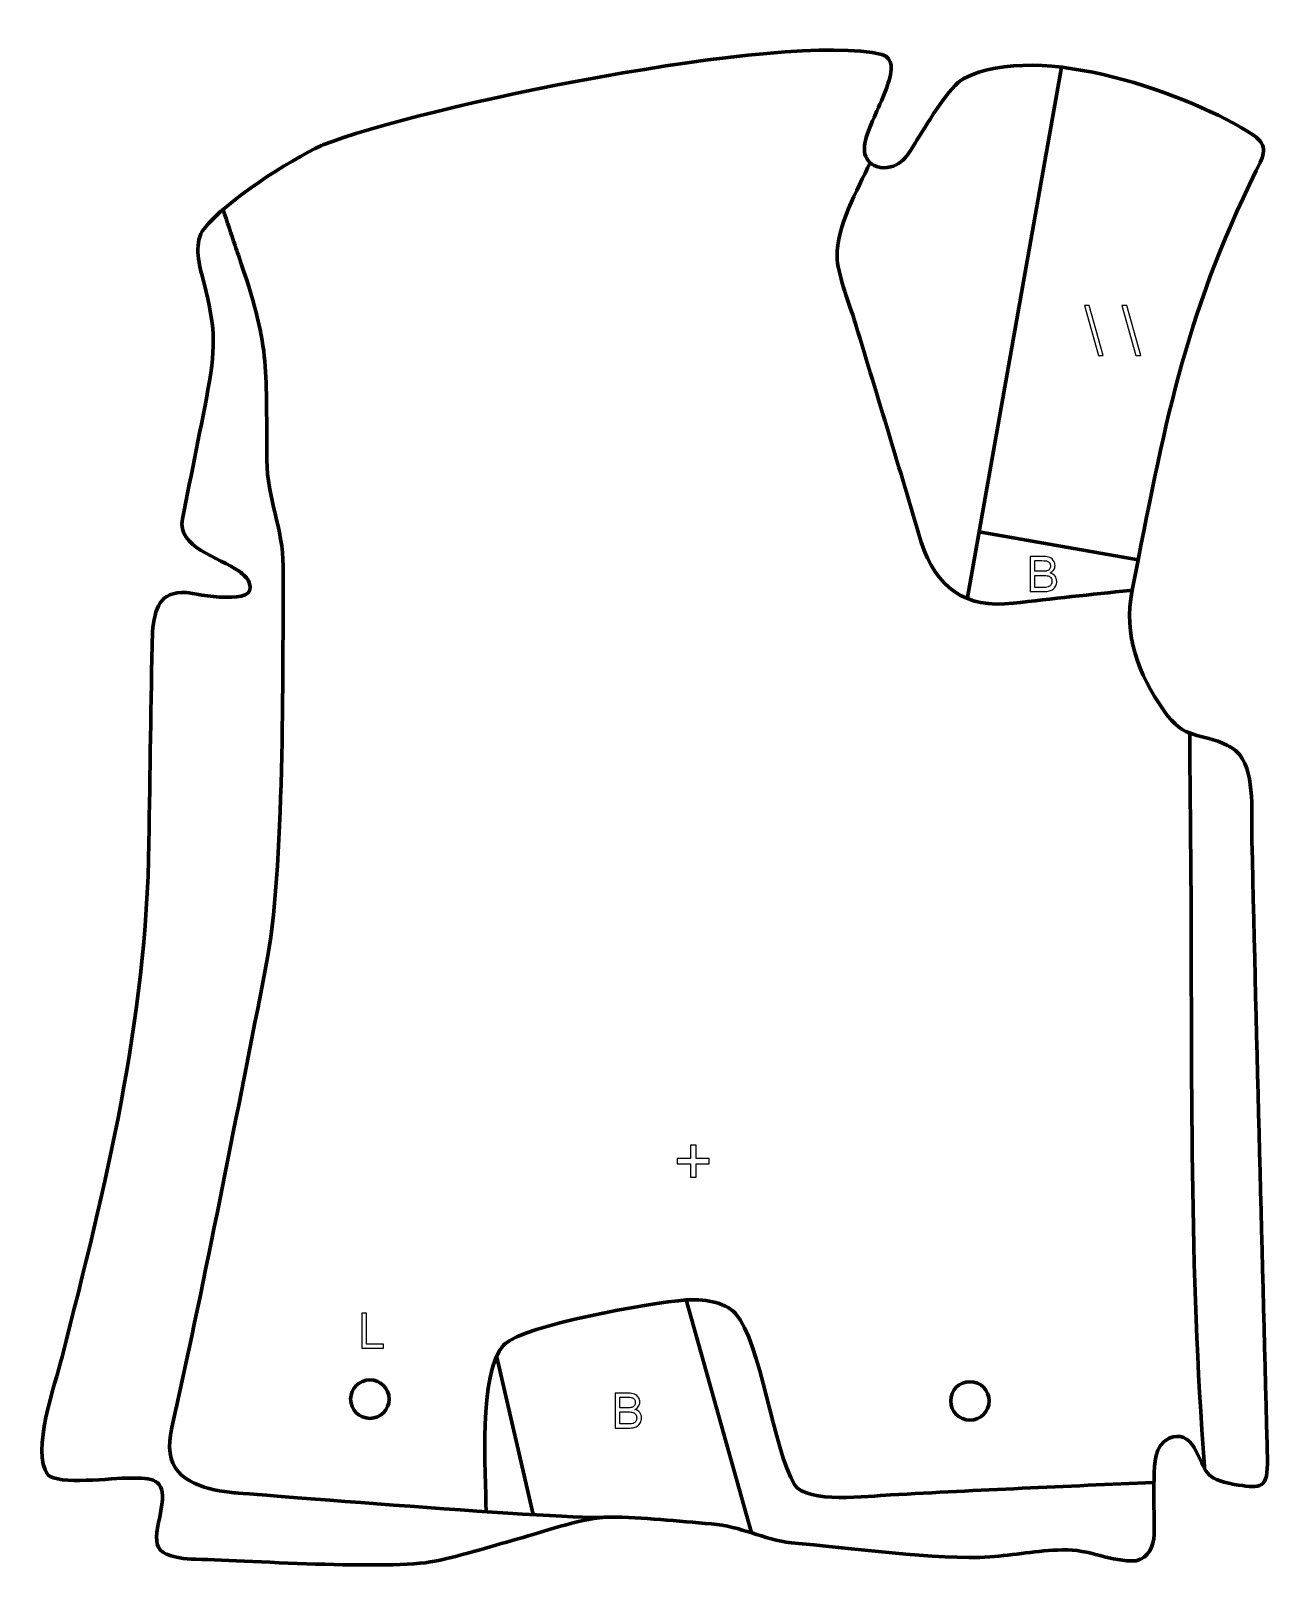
# Model space of a CAD drawing. Header units: millimetres. Extents: x 1414 to 2060, y -29 to 773.
import ezdxf

# ---------------------------------------------------------------- set-up
doc = ezdxf.new("R2010")
doc.units = ezdxf.units.MM
doc.header["$MEASUREMENT"] = 0
doc.layers.add('layer 2', color=7, linetype='Continuous')
doc.layers.add('layer 3', color=7, linetype='Continuous')

msp = doc.modelspace()

# ---------------------------------------------------------------- linework, layer by layer
at = {"layer": 'layer 2', "color": 142, "lineweight": 200}
for centre, major_axis, ratio in [((1591.1079, 59.8203), (10.0317, 0), 0.99999003), ((1903.9039, 58.891), (0, 10.0316), 1)]:
    msp.add_ellipse(centre, major_axis=major_axis, ratio=ratio, dxfattribs=at)
at = {"layer": 'layer 2', "color": 142, "lineweight": 158}
for points in [[(1902.5967, 477.7635), (1902.5967, 477.7635), (1951.5822, 754.3691), (1951.5822, 754.3691)], [(1991.5769, 497.417), (1991.5769, 497.417), (1908.6771, 512.0981), (1908.6771, 512.0981)], [(1756.0055, 111.5338), (1756.0055, 111.5338), (1790.1269, -9.9432), (1790.1269, -9.9432)], [(1657.24, 81.6983), (1657.24, 81.6983), (1676.2778, -0.4237), (1676.2778, -0.4237)]]:
    msp.add_open_spline(points, degree=3, dxfattribs=at)
for points, knots in [([(1851.8485, 704.5707), (1845.3687, 690.3117), (1834.1974, 671.3333), (1834.6214, 655.587), (1834.6214, 655.587), (1834.8513, 647.0502), (1840.5918, 632.1626), (1843.3366, 623.4916), (1843.3366, 623.4916), (1843.7191, 622.2833), (1844.0937, 621.0746), (1844.4655, 619.863), (1844.4655, 619.863), (1855.9513, 582.1824), (1867.3475, 544.476), (1878.5212, 506.7016), (1878.5212, 506.7016), (1886.5495, 482.9671), (1901.1353, 471.9746), (1926.5379, 474.883), (1926.5379, 474.883), (1946.8891, 477.213), (1967.0935, 479.4494), (1987.4788, 481.4979), (1987.4788, 481.4979), (1987.4788, 481.4979), (1988.4311, 481.5936), (1988.4311, 481.5936)], [0, 0, 0, 0, 0.125, 0.125, 0.125, 0.125, 0.25, 0.25, 0.25, 0.25, 0.375, 0.375, 0.375, 0.375, 0.5, 0.5, 0.5, 0.5, 0.625, 0.625, 0.625, 0.625, 0.75, 0.75, 0.75, 0.75, 1, 1, 1, 1]), ([(1714.4627, -1.7074), (1699.7372, -3.6023), (1521.106, 10.9603), (1520.412, 11.0202), (1520.412, 11.0202), (1507.4697, 12.1371), (1488.926, 16.1776), (1486.9278, 31.6493), (1486.9278, 31.6493), (1485.8993, 39.6129), (1488.6914, 48.8793), (1490.4972, 56.6421), (1490.4972, 56.6421), (1507.4731, 134.2648), (1521.4332, 206.8856), (1536.9233, 285.3366), (1536.9233, 285.3366), (1546.7626, 335.1684), (1545.6767, 439.4471), (1545.8702, 494.1499), (1545.8702, 494.1499), (1545.9313, 513.8893), (1537.5107, 529.4281), (1537.3683, 549.4773), (1537.3683, 549.4773), (1537.0107, 599.7776), (1539.1653, 608.2385), (1522.5607, 656.314), (1522.5607, 656.314), (1521.9889, 657.9843), (1521.4206, 659.6556), (1520.8612, 661.3302), (1520.8612, 661.3302), (1518.7713, 667.6098), (1516.6732, 673.8876), (1514.5601, 680.1595)], [0, 0, 0, 0, 0.1, 0.1, 0.1, 0.1, 0.2, 0.2, 0.2, 0.2, 0.3, 0.3, 0.3, 0.3, 0.4, 0.4, 0.4, 0.4, 0.5, 0.5, 0.5, 0.5, 0.6, 0.6, 0.6, 0.6, 0.7, 0.7, 0.7, 0.7, 0.8, 0.8, 0.8, 0.8, 1, 1, 1, 1]), ([(2018.4362, 407.9197), (2018.6124, 389.1376), (2018.7885, 370.3554), (2018.9646, 351.5733), (2018.9646, 351.5733), (2019.9267, 249.0015), (2017.9611, 146.2571), (2024.835, 43.8537), (2024.835, 43.8537), (2025.2643, 37.4615), (2025.6911, 31.0694), (2026.1093, 24.6766), (2026.1093, 24.6766), (2026.1093, 24.6766), (2026.1727, 23.7179), (2026.1727, 23.7179)], [0, 0, 0, 0, 0.2, 0.2, 0.2, 0.2, 0.4, 0.4, 0.4, 0.4, 0.6, 0.6, 0.6, 0.6, 1, 1, 1, 1]), ([(1999.7885, 16.4183), (1954.0315, 14.3194), (1908.2679, 12.4136), (1862.5333, 9.8492), (1862.5333, 9.8492), (1851.021, 9.2009), (1819.2554, 5.3034), (1812.5711, 15.007), (1812.5711, 15.007), (1801.0342, 34.2149), (1795.2331, 89.0925), (1781.7157, 104.5367), (1781.7157, 104.5367), (1775.9646, 110.7062), (1764.0713, 112.2118), (1756.0055, 111.5338), (1756.0055, 111.5338), (1735.9296, 109.8459), (1672.335, 98.5155), (1661.3166, 88.4788), (1661.3166, 88.4788), (1661.3166, 88.4788), (1660.7732, 87.8933), (1660.7732, 87.8933), (1660.7732, 87.8933), (1647.5207, 73.6132), (1651.5129, 21.4503), (1651.6829, 1.1398)], [0, 0, 0, 0, 0.125, 0.125, 0.125, 0.125, 0.25, 0.25, 0.25, 0.25, 0.375, 0.375, 0.375, 0.375, 0.5, 0.5, 0.5, 0.5, 0.625, 0.625, 0.625, 0.625, 0.75, 0.75, 0.75, 0.75, 1, 1, 1, 1])]:
    msp.add_open_spline(points, degree=3, knots=knots, dxfattribs=at)
at = {"layer": 'layer 2', "color": 142}
for points, knots in [([(1970.8713, 604.0259), (1970.8713, 604.0259), (1963.5688, 630.1314), (1963.5688, 630.1314), (1963.5688, 630.1314), (1963.5688, 630.1314), (1966.05, 630.1314), (1966.05, 630.1314), (1966.05, 630.1314), (1966.05, 630.1314), (1973.3525, 604.0259), (1973.3525, 604.0259), (1973.3525, 604.0259), (1973.3525, 604.0259), (1970.8713, 604.0259), (1970.8713, 604.0259)], [0, 0, 0, 0, 0.2, 0.2, 0.2, 0.2, 0.4, 0.4, 0.4, 0.4, 0.6, 0.6, 0.6, 0.6, 1, 1, 1, 1]), ([(1990.4739, 604.0259), (1990.4739, 604.0259), (1983.1714, 630.1314), (1983.1714, 630.1314), (1983.1714, 630.1314), (1983.1714, 630.1314), (1985.6526, 630.1314), (1985.6526, 630.1314), (1985.6526, 630.1314), (1985.6526, 630.1314), (1992.9551, 604.0259), (1992.9551, 604.0259), (1992.9551, 604.0259), (1992.9551, 604.0259), (1990.4739, 604.0259), (1990.4739, 604.0259)], [0, 0, 0, 0, 0.2, 0.2, 0.2, 0.2, 0.4, 0.4, 0.4, 0.4, 0.6, 0.6, 0.6, 0.6, 1, 1, 1, 1]), ([(1935.3861, 480.9569), (1935.3861, 480.9569), (1935.3861, 499.2006), (1935.3861, 499.2006), (1935.3861, 499.2006), (1935.3861, 499.2006), (1942.2318, 499.2006), (1942.2318, 499.2006), (1942.2318, 499.2006), (1943.6247, 499.2006), (1944.7415, 499.018), (1945.5866, 498.6485), (1945.5866, 498.6485), (1946.4275, 498.2791), (1947.0857, 497.71), (1947.5613, 496.9414), (1947.5613, 496.9414), (1948.0412, 496.177), (1948.279, 495.3743), (1948.279, 494.5335), (1948.279, 494.5335), (1948.279, 493.7564), (1948.0667, 493.0217), (1947.6463, 492.3337), (1947.6463, 492.3337), (1947.2258, 491.6458), (1946.5888, 491.0894), (1945.7353, 490.6648), (1945.7353, 490.6648), (1946.8394, 490.342), (1947.6887, 489.79), (1948.279, 489.0086), (1948.279, 489.0086), (1948.8736, 488.2314), (1949.1708, 487.3099), (1949.1708, 486.2482), (1949.1708, 486.2482), (1949.1708, 485.3904), (1948.9882, 484.5963), (1948.6272, 483.8616), (1948.6272, 483.8616), (1948.2663, 483.1269), (1947.8204, 482.5621), (1947.2895, 482.163), (1947.2895, 482.163), (1946.7587, 481.768), (1946.092, 481.4665), (1945.2936, 481.2627), (1945.2936, 481.2627), (1944.491, 481.0588), (1943.51, 480.9569), (1942.3464, 480.9569), (1942.3464, 480.9569), (1942.3464, 480.9569), (1935.3861, 480.9569), (1935.3861, 480.9569)], [0, 0, 0, 0, 0.06666667, 0.06666667, 0.06666667, 0.06666667, 0.13333333, 0.13333333, 0.13333333, 0.13333333, 0.2, 0.2, 0.2, 0.2, 0.26666667, 0.26666667, 0.26666667, 0.26666667, 0.33333333, 0.33333333, 0.33333333, 0.33333333, 0.4, 0.4, 0.4, 0.4, 0.46666667, 0.46666667, 0.46666667, 0.46666667, 0.53333333, 0.53333333, 0.53333333, 0.53333333, 0.6, 0.6, 0.6, 0.6, 0.66666667, 0.66666667, 0.66666667, 0.66666667, 0.73333333, 0.73333333, 0.73333333, 0.73333333, 0.8, 0.8, 0.8, 0.8, 0.86666667, 0.86666667, 0.86666667, 0.86666667, 1, 1, 1, 1]), ([(1937.8067, 491.5311), (1937.8067, 491.5311), (1941.7519, 491.5311), (1941.7519, 491.5311), (1941.7519, 491.5311), (1942.8221, 491.5311), (1943.5907, 491.6033), (1944.0536, 491.7434), (1944.0536, 491.7434), (1944.6694, 491.926), (1945.1322, 492.2318), (1945.4422, 492.6565), (1945.4422, 492.6565), (1945.7523, 493.0811), (1945.9094, 493.612), (1945.9094, 494.2532), (1945.9094, 494.2532), (1945.9094, 494.8605), (1945.765, 495.3956), (1945.472, 495.8542), (1945.472, 495.8542), (1945.1832, 496.3171), (1944.767, 496.6356), (1944.2277, 496.8055), (1944.2277, 496.8055), (1943.6884, 496.9753), (1942.7626, 497.0603), (1941.4546, 497.0603), (1941.4546, 497.0603), (1941.4546, 497.0603), (1937.8067, 497.0603), (1937.8067, 497.0603), (1937.8067, 497.0603), (1937.8067, 497.0603), (1937.8067, 491.5311), (1937.8067, 491.5311)], [0, 0, 0, 0, 0.1, 0.1, 0.1, 0.1, 0.2, 0.2, 0.2, 0.2, 0.3, 0.3, 0.3, 0.3, 0.4, 0.4, 0.4, 0.4, 0.5, 0.5, 0.5, 0.5, 0.6, 0.6, 0.6, 0.6, 0.7, 0.7, 0.7, 0.7, 0.8, 0.8, 0.8, 0.8, 1, 1, 1, 1]), ([(1937.8067, 483.0972), (1937.8067, 483.0972), (1942.3507, 483.0972), (1942.3507, 483.0972), (1942.3507, 483.0972), (1943.1321, 483.0972), (1943.6799, 483.1269), (1943.9984, 483.1864), (1943.9984, 483.1864), (1944.5504, 483.2841), (1945.0176, 483.4497), (1945.3913, 483.6833), (1945.3913, 483.6833), (1945.765, 483.9168), (1946.0708, 484.2566), (1946.3128, 484.7025), (1946.3128, 484.7025), (1946.5549, 485.1484), (1946.6738, 485.6622), (1946.6738, 486.244), (1946.6738, 486.244), (1946.6738, 486.9277), (1946.4997, 487.518), (1946.1472, 488.0234), (1946.1472, 488.0234), (1945.799, 488.5287), (1945.3148, 488.8812), (1944.6948, 489.085), (1944.6948, 489.085), (1944.0791, 489.2889), (1943.1873, 489.3908), (1942.0279, 489.3908), (1942.0279, 489.3908), (1942.0279, 489.3908), (1937.8067, 489.3908), (1937.8067, 489.3908), (1937.8067, 489.3908), (1937.8067, 489.3908), (1937.8067, 483.0972), (1937.8067, 483.0972)], [0, 0, 0, 0, 0.09090909, 0.09090909, 0.09090909, 0.09090909, 0.18181818, 0.18181818, 0.18181818, 0.18181818, 0.27272727, 0.27272727, 0.27272727, 0.27272727, 0.36363636, 0.36363636, 0.36363636, 0.36363636, 0.45454545, 0.45454545, 0.45454545, 0.45454545, 0.54545455, 0.54545455, 0.54545455, 0.54545455, 0.63636364, 0.63636364, 0.63636364, 0.63636364, 0.72727273, 0.72727273, 0.72727273, 0.72727273, 0.81818182, 0.81818182, 0.81818182, 0.81818182, 1, 1, 1, 1]), ([(1758.1793, 175.5345), (1758.1793, 175.5345), (1758.1793, 182.4708), (1758.1793, 182.4708), (1758.1793, 182.4708), (1758.1793, 182.4708), (1751.2785, 182.4708), (1751.2785, 182.4708), (1751.2785, 182.4708), (1751.2785, 182.4708), (1751.2785, 185.3727), (1751.2785, 185.3727), (1751.2785, 185.3727), (1751.2785, 185.3727), (1758.1793, 185.3727), (1758.1793, 185.3727), (1758.1793, 185.3727), (1758.1793, 185.3727), (1758.1793, 192.2735), (1758.1793, 192.2735), (1758.1793, 192.2735), (1758.1793, 192.2735), (1761.1166, 192.2735), (1761.1166, 192.2735), (1761.1166, 192.2735), (1761.1166, 192.2735), (1761.1166, 185.3727), (1761.1166, 185.3727), (1761.1166, 185.3727), (1761.1166, 185.3727), (1768.0175, 185.3727), (1768.0175, 185.3727), (1768.0175, 185.3727), (1768.0175, 185.3727), (1768.0175, 182.4708), (1768.0175, 182.4708), (1768.0175, 182.4708), (1768.0175, 182.4708), (1761.1166, 182.4708), (1761.1166, 182.4708), (1761.1166, 182.4708), (1761.1166, 182.4708), (1761.1166, 175.5345), (1761.1166, 175.5345), (1761.1166, 175.5345), (1761.1166, 175.5345), (1758.1793, 175.5345), (1758.1793, 175.5345)], [0, 0, 0, 0, 0.07692308, 0.07692308, 0.07692308, 0.07692308, 0.15384615, 0.15384615, 0.15384615, 0.15384615, 0.23076923, 0.23076923, 0.23076923, 0.23076923, 0.30769231, 0.30769231, 0.30769231, 0.30769231, 0.38461538, 0.38461538, 0.38461538, 0.38461538, 0.46153846, 0.46153846, 0.46153846, 0.46153846, 0.53846154, 0.53846154, 0.53846154, 0.53846154, 0.61538462, 0.61538462, 0.61538462, 0.61538462, 0.69230769, 0.69230769, 0.69230769, 0.69230769, 0.76923077, 0.76923077, 0.76923077, 0.76923077, 0.84615385, 0.84615385, 0.84615385, 0.84615385, 1, 1, 1, 1]), ([(1586.8714, 86.3972), (1586.8714, 86.3972), (1586.8714, 104.6409), (1586.8714, 104.6409), (1586.8714, 104.6409), (1586.8714, 104.6409), (1589.292, 104.6409), (1589.292, 104.6409), (1589.292, 104.6409), (1589.292, 104.6409), (1589.292, 88.5375), (1589.292, 88.5375), (1589.292, 88.5375), (1589.292, 88.5375), (1598.261, 88.5375), (1598.261, 88.5375), (1598.261, 88.5375), (1598.261, 88.5375), (1598.261, 86.3972), (1598.261, 86.3972), (1598.261, 86.3972), (1598.261, 86.3972), (1586.8714, 86.3972), (1586.8714, 86.3972)], [0, 0, 0, 0, 0.14285714, 0.14285714, 0.14285714, 0.14285714, 0.28571429, 0.28571429, 0.28571429, 0.28571429, 0.42857143, 0.42857143, 0.42857143, 0.42857143, 0.57142857, 0.57142857, 0.57142857, 0.57142857, 0.71428571, 0.71428571, 0.71428571, 0.71428571, 1, 1, 1, 1]), ([(1718.9139, 44.7266), (1718.9139, 44.7266), (1718.9139, 62.9703), (1718.9139, 62.9703), (1718.9139, 62.9703), (1718.9139, 62.9703), (1725.7596, 62.9703), (1725.7596, 62.9703), (1725.7596, 62.9703), (1727.1525, 62.9703), (1728.2693, 62.7877), (1729.1144, 62.4182), (1729.1144, 62.4182), (1729.9553, 62.0488), (1730.6135, 61.4797), (1731.0891, 60.7111), (1731.0891, 60.7111), (1731.569, 59.9467), (1731.8068, 59.144), (1731.8068, 58.3032), (1731.8068, 58.3032), (1731.8068, 57.5261), (1731.5945, 56.7914), (1731.1741, 56.1034), (1731.1741, 56.1034), (1730.7536, 55.4155), (1730.1166, 54.8591), (1729.2631, 54.4345), (1729.2631, 54.4345), (1730.3672, 54.1117), (1731.2165, 53.5597), (1731.8068, 52.7783), (1731.8068, 52.7783), (1732.4014, 52.0011), (1732.6986, 51.0796), (1732.6986, 50.0179), (1732.6986, 50.0179), (1732.6986, 49.1601), (1732.516, 48.366), (1732.155, 47.6313), (1732.155, 47.6313), (1731.7941, 46.8966), (1731.3482, 46.3318), (1730.8173, 45.9327), (1730.8173, 45.9327), (1730.2865, 45.5377), (1729.6198, 45.2362), (1728.8214, 45.0324), (1728.8214, 45.0324), (1728.0188, 44.8285), (1727.0378, 44.7266), (1725.8742, 44.7266), (1725.8742, 44.7266), (1725.8742, 44.7266), (1718.9139, 44.7266), (1718.9139, 44.7266)], [0, 0, 0, 0, 0.06666667, 0.06666667, 0.06666667, 0.06666667, 0.13333333, 0.13333333, 0.13333333, 0.13333333, 0.2, 0.2, 0.2, 0.2, 0.26666667, 0.26666667, 0.26666667, 0.26666667, 0.33333333, 0.33333333, 0.33333333, 0.33333333, 0.4, 0.4, 0.4, 0.4, 0.46666667, 0.46666667, 0.46666667, 0.46666667, 0.53333333, 0.53333333, 0.53333333, 0.53333333, 0.6, 0.6, 0.6, 0.6, 0.66666667, 0.66666667, 0.66666667, 0.66666667, 0.73333333, 0.73333333, 0.73333333, 0.73333333, 0.8, 0.8, 0.8, 0.8, 0.86666667, 0.86666667, 0.86666667, 0.86666667, 1, 1, 1, 1]), ([(1721.3345, 55.3008), (1721.3345, 55.3008), (1725.2797, 55.3008), (1725.2797, 55.3008), (1725.2797, 55.3008), (1726.3499, 55.3008), (1727.1185, 55.373), (1727.5814, 55.5131), (1727.5814, 55.5131), (1728.1972, 55.6957), (1728.66, 56.0015), (1728.97, 56.4262), (1728.97, 56.4262), (1729.2801, 56.8508), (1729.4372, 57.3817), (1729.4372, 58.0229), (1729.4372, 58.0229), (1729.4372, 58.6302), (1729.2928, 59.1653), (1728.9998, 59.6239), (1728.9998, 59.6239), (1728.711, 60.0868), (1728.2948, 60.4053), (1727.7555, 60.5752), (1727.7555, 60.5752), (1727.2162, 60.745), (1726.2904, 60.83), (1724.9824, 60.83), (1724.9824, 60.83), (1724.9824, 60.83), (1721.3345, 60.83), (1721.3345, 60.83), (1721.3345, 60.83), (1721.3345, 60.83), (1721.3345, 55.3008), (1721.3345, 55.3008)], [0, 0, 0, 0, 0.1, 0.1, 0.1, 0.1, 0.2, 0.2, 0.2, 0.2, 0.3, 0.3, 0.3, 0.3, 0.4, 0.4, 0.4, 0.4, 0.5, 0.5, 0.5, 0.5, 0.6, 0.6, 0.6, 0.6, 0.7, 0.7, 0.7, 0.7, 0.8, 0.8, 0.8, 0.8, 1, 1, 1, 1]), ([(1721.3345, 46.8669), (1721.3345, 46.8669), (1725.8785, 46.8669), (1725.8785, 46.8669), (1725.8785, 46.8669), (1726.6599, 46.8669), (1727.2077, 46.8966), (1727.5262, 46.9561), (1727.5262, 46.9561), (1728.0782, 47.0538), (1728.5454, 47.2194), (1728.9191, 47.453), (1728.9191, 47.453), (1729.2928, 47.6865), (1729.5986, 48.0263), (1729.8406, 48.4722), (1729.8406, 48.4722), (1730.0827, 48.9181), (1730.2016, 49.4319), (1730.2016, 50.0137), (1730.2016, 50.0137), (1730.2016, 50.6974), (1730.0275, 51.2877), (1729.675, 51.7931), (1729.675, 51.7931), (1729.3268, 52.2984), (1728.8426, 52.6509), (1728.2226, 52.8547), (1728.2226, 52.8547), (1727.6069, 53.0586), (1726.7151, 53.1605), (1725.5557, 53.1605), (1725.5557, 53.1605), (1725.5557, 53.1605), (1721.3345, 53.1605), (1721.3345, 53.1605), (1721.3345, 53.1605), (1721.3345, 53.1605), (1721.3345, 46.8669), (1721.3345, 46.8669)], [0, 0, 0, 0, 0.09090909, 0.09090909, 0.09090909, 0.09090909, 0.18181818, 0.18181818, 0.18181818, 0.18181818, 0.27272727, 0.27272727, 0.27272727, 0.27272727, 0.36363636, 0.36363636, 0.36363636, 0.36363636, 0.45454545, 0.45454545, 0.45454545, 0.45454545, 0.54545455, 0.54545455, 0.54545455, 0.54545455, 0.63636364, 0.63636364, 0.63636364, 0.63636364, 0.72727273, 0.72727273, 0.72727273, 0.72727273, 0.81818182, 0.81818182, 0.81818182, 0.81818182, 1, 1, 1, 1])]:
    msp.add_open_spline(points, degree=3, knots=knots, dxfattribs=at)
at = {"layer": 'layer 3', "color": 242, "lineweight": 158}
msp.add_open_spline([(1566.591, 713.8201), (1614.8973, 733.3803), (1807.8429, 773.3745), (1857.9808, 761.0133), (1857.9808, 761.0133), (1864.2696, 758.9786), (1863.2613, 752.7772), (1861.7878, 747.5675), (1861.7878, 747.5675), (1858.6514, 737.5834), (1853.895, 728.9748), (1850.3765, 719.3634), (1850.3765, 719.3634), (1847.2618, 710.8552), (1848.467, 703.0364), (1858.9155, 701.8498), (1858.9155, 701.8498), (1869.4457, 702.3404), (1871.9218, 709.8251), (1877.1203, 717.7419), (1877.1203, 717.7419), (1882.1085, 725.401), (1893.2335, 744.6617), (1900.7322, 748.5698), (1900.7322, 748.5698), (1940.3527, 768.573), (2018.8041, 740.2961), (2051.6581, 719.0228), (2051.6581, 719.0228), (2059.9252, 713.358), (2057.0638, 708.3864), (2053.1731, 700.5367), (2053.1731, 700.5367), (2014.6721, 622.3196), (2005.5728, 567.3915), (1988.4311, 481.5936), (1988.4311, 481.5936), (1983.8706, 457.7913), (1991.6032, 438.3464), (2004.9213, 418.9027), (2004.9213, 418.9027), (2015.8968, 402.8792), (2023.8018, 408.0257), (2038.2537, 400.6257), (2038.2537, 400.6257), (2040.9029, 399.2691), (2042.6935, 397.9813), (2044.6772, 395.7598), (2044.6772, 395.7598), (2052.6467, 384.946), (2050.6048, 364.1941), (2050.9104, 350.9648), (2050.9104, 350.9648), (2053.4179, 242.6614), (2056.3867, 134.3657), (2059.0285, 26.0644), (2059.0285, 26.0644), (2058.9264, 11.9497), (2053.8358, 13.6189), (2041.737, 15.3578), (2041.737, 15.3578), (2025.2783, 18.5019), (2027.8972, 21.7231), (2020.7913, 34.5332), (2020.7913, 34.5332), (2017.6326, 39.7479), (2013.687, 41.7325), (2007.7356, 39.5195), (2007.7356, 39.5195), (1999.6649, 35.4753), (2000.4123, 26.4849), (1999.8778, 18.5396), (1999.8778, 18.5396), (1999.369, 8.5314), (2000.171, -0.9906), (1999.9772, -10.8378), (1999.9772, -10.8378), (1999.6983, -16.8957), (1997.0824, -22.9263), (1990.5998, -24.4664), (1990.5998, -24.4664), (1977.442, -25.3046), (1966.2838, -18.2939), (1952.0307, -18.7612), (1952.0307, -18.7612), (1939.0154, -19.1878), (1927.0181, -21.4285), (1914.2715, -22.4765), (1914.2715, -22.4765), (1887.7742, -24.212), (1839.4126, -17.4594), (1810.935, -15.1005), (1810.935, -15.1005), (1796.0264, -13.3442), (1784.5512, -6.4729), (1769.2203, -5.2678), (1769.2203, -5.2678), (1751.7221, -3.88), (1733.4166, -1.7539), (1715.9187, -1.656), (1715.9187, -1.656), (1702.136, -1.9305), (1684.5895, -8.5319), (1670.9576, -12.2914), (1670.9576, -12.2914), (1656.0233, -16.4368), (1639.9658, -21.6163), (1624.8965, -24.6983), (1624.8965, -24.6983), (1601.9205, -29.3977), (1524.5885, -24.2657), (1497.9422, -23.5986), (1497.9422, -23.5986), (1474.1199, -21.8971), (1479.6893, -13.9726), (1482.7015, 4.8995), (1482.7015, 4.8995), (1484.5403, 18.5649), (1477.5164, 18.6758), (1465.9914, 18.6857), (1465.9914, 18.6857), (1457.0217, 18.6937), (1428.4388, 14.9199), (1423.2301, 20.3768), (1423.2301, 20.3768), (1414.3335, 32.5483), (1427.0178, 67.51), (1430.6478, 81.8122), (1430.6478, 81.8122), (1453.5552, 172.0422), (1474.6147, 256.43), (1475.908, 349.9237), (1475.908, 349.9237), (1476.4424, 386.5735), (1476.9631, 423.2244), (1477.7452, 459.8699), (1477.7452, 459.8699), (1479.107, 472.293), (1481.261, 481.0554), (1495.3279, 480.3783), (1495.3279, 480.3783), (1500.9055, 479.7683), (1533.3965, 472.7218), (1528.2129, 485.6473), (1528.2129, 485.6473), (1527.2587, 488.0267), (1525.2031, 489.9097), (1522.9722, 491.4996), (1522.9722, 491.4996), (1512.4003, 499.0331), (1490.4547, 503.8411), (1493.3858, 518.7982), (1493.3858, 518.7982), (1498.0707, 542.705), (1503.1246, 566.7129), (1507.5352, 590.6301), (1507.5352, 590.6301), (1511.1023, 613.6108), (1509.5314, 622.7474), (1503.8048, 644.9299), (1503.8048, 644.9299), (1501.8405, 652.5384), (1499.3076, 663.3932), (1504.644, 670.1354), (1504.644, 670.1354), (1516.2126, 684.7516), (1548.7259, 705.6081), (1565.9543, 713.5416), (1565.9543, 713.5416), (1565.9543, 713.5416), (1566.591, 713.8201), (1566.591, 713.8201)], degree=3, knots=[0, 0, 0, 0, 0.02272727, 0.02272727, 0.02272727, 0.02272727, 0.04545455, 0.04545455, 0.04545455, 0.04545455, 0.06818182, 0.06818182, 0.06818182, 0.06818182, 0.09090909, 0.09090909, 0.09090909, 0.09090909, 0.11363636, 0.11363636, 0.11363636, 0.11363636, 0.13636364, 0.13636364, 0.13636364, 0.13636364, 0.15909091, 0.15909091, 0.15909091, 0.15909091, 0.18181818, 0.18181818, 0.18181818, 0.18181818, 0.20454545, 0.20454545, 0.20454545, 0.20454545, 0.22727273, 0.22727273, 0.22727273, 0.22727273, 0.25, 0.25, 0.25, 0.25, 0.27272727, 0.27272727, 0.27272727, 0.27272727, 0.29545455, 0.29545455, 0.29545455, 0.29545455, 0.31818182, 0.31818182, 0.31818182, 0.31818182, 0.34090909, 0.34090909, 0.34090909, 0.34090909, 0.36363636, 0.36363636, 0.36363636, 0.36363636, 0.38636364, 0.38636364, 0.38636364, 0.38636364, 0.40909091, 0.40909091, 0.40909091, 0.40909091, 0.43181818, 0.43181818, 0.43181818, 0.43181818, 0.45454545, 0.45454545, 0.45454545, 0.45454545, 0.47727273, 0.47727273, 0.47727273, 0.47727273, 0.5, 0.5, 0.5, 0.5, 0.52272727, 0.52272727, 0.52272727, 0.52272727, 0.54545455, 0.54545455, 0.54545455, 0.54545455, 0.56818182, 0.56818182, 0.56818182, 0.56818182, 0.59090909, 0.59090909, 0.59090909, 0.59090909, 0.61363636, 0.61363636, 0.61363636, 0.61363636, 0.63636364, 0.63636364, 0.63636364, 0.63636364, 0.65909091, 0.65909091, 0.65909091, 0.65909091, 0.68181818, 0.68181818, 0.68181818, 0.68181818, 0.70454545, 0.70454545, 0.70454545, 0.70454545, 0.72727273, 0.72727273, 0.72727273, 0.72727273, 0.75, 0.75, 0.75, 0.75, 0.77272727, 0.77272727, 0.77272727, 0.77272727, 0.79545455, 0.79545455, 0.79545455, 0.79545455, 0.81818182, 0.81818182, 0.81818182, 0.81818182, 0.84090909, 0.84090909, 0.84090909, 0.84090909, 0.86363636, 0.86363636, 0.86363636, 0.86363636, 0.88636364, 0.88636364, 0.88636364, 0.88636364, 0.90909091, 0.90909091, 0.90909091, 0.90909091, 0.93181818, 0.93181818, 0.93181818, 0.93181818, 0.95454545, 0.95454545, 0.95454545, 0.95454545, 1, 1, 1, 1], dxfattribs=at)

doc.saveas('drawing.dxf')
